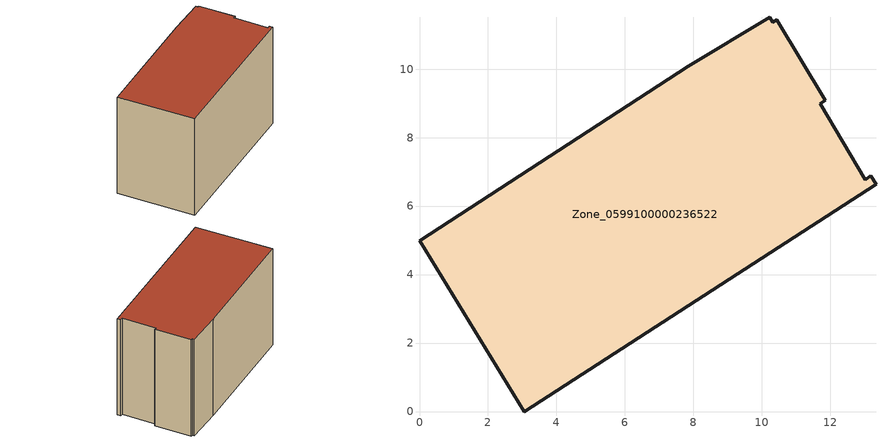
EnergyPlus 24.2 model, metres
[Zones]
Zone_0599100000236522
 floor ground (C_G): 10.23,11.51 10.31,11.37 10.43,11.44 11.85,9.08 11.71,8.99 13.01,6.76 13.18,6.88 13.33,6.63 3.06,0 0,4.98 7.85,10.08 z0
 wall outside (C_F): 7.85,10.08 0,4.98 3.06,0 13.33,6.63 13.18,6.88 13.01,6.76 11.71,8.99 11.85,9.08 10.43,11.44 10.31,11.37 10.23,11.51 7.85,10.08 z0:7.79
 roof outside (C_R): 10.31,11.37 10.23,11.51 7.85,10.08 0,4.98 3.06,0 13.33,6.63 13.18,6.88 13.01,6.76 11.71,8.99 11.85,9.08 10.43,11.44 z7.79
[BUILDING]
Pand.0599100000236522: North Axis=0; Terrain=City; Loads Convergence Tolerance Value=0.04; Temperature Convergence Tolerance Value=0.4; Solar Distribution=FullExterior; Maximum Number of Warmup Days=25; Minimum Number of Warmup Days=1
[Site:Location]
Rotterdam.The.Hague.AP_ZH_NLD Design_Conditions: Latitude=51.96; Longitude=4.45; Time Zone=1; Elevation=-4.5
[SITE:GROUNDTEMPERATURE:BUILDINGSURFACE]
18, 18, 18, 18, 18, 18, 18, 18, 18, 18, 18, 18
[MATERIAL] Thermal Absorptance=0.9; Solar Absorptance=0.7; Visible Absorptance=0.7
Name | Roughness | Thickness | Conductivity | Density | Specific Heat
G.D.1965 | MediumSmooth | 0.15 | 1 | 540 | 1210
F.D.1965 | Rough | 0.3 | 0.857143 | 1920 | 840
R.D.1965 | MediumRough | 0.2 | 0.08 | 1500 | 1000
[CONSTRUCTION]
C_G: G.D.1965
C_F: F.D.1965
C_R: R.D.1965
[ZONE]
Zone_0599100000236522: Type=1; Multiplier=1; Ceiling Height=Autocalculate; Volume=Autocalculate; Floor Area=autocalculate; Part of Total Floor Area=Yes
[ZONEINFILTRATION:DESIGNFLOWRATE]
Infil_Zone_0599100000236522: Zone or ZoneList or Space or SpaceList=Zone_0599100000236522; Schedule=AlwaysOn; Design Flow Rate Calculation Method=Flow/Area; Flow Rate per Floor Area=0.0042; Constant Term Coefficient=1; Temperature Term Coefficient=0; Velocity Term Coefficient=0; Velocity Squared Term Coefficient=0
[HVACTEMPLATE:ZONE:IDEALLOADSAIRSYSTEM]
Zone_0599100000236522: Maximum Heating Supply Air Temperature=50; Minimum Cooling Supply Air Temperature=13; Maximum Heating Supply Air Humidity Ratio=0.0156; Minimum Cooling Supply Air Humidity Ratio=0.0077; Heating Limit=NoLimit; Cooling Limit=NoLimit; Dehumidification Control Type=ConstantSensibleHeatRatio; Cooling Sensible Heat Ratio=0.7; Dehumidification Setpoint=60; Humidification Control Type=None; Humidification Setpoint=30; Outdoor Air Method=None; Outdoor Air Flow Rate per Person=0.00944; Outdoor Air Flow Rate per Zone Floor Area=0; Outdoor Air Flow Rate per Zone=0; Demand Controlled Ventilation Type=None; Outdoor Air Economizer Type=NoEconomizer; Heat Recovery Type=None; Sensible Heat Recovery Effectiveness=0.7; Latent Heat Recovery Effectiveness=0.65
[ZONECONTROL:THERMOSTAT]
ThermostatControl_Zone_0599100000236522: Zone or ZoneList=Zone_0599100000236522; Control Type Schedule=DualSetpointControlType; Control 1=Thermostat_Zone_0599100000236522; Temperature Difference Between Cutout And Setpoint=0
[THERMOSTATSETPOINT:DUALSETPOINT]
Thermostat_Zone_0599100000236522: Heating Setpoint Temperature Schedule=HeatingSetpoint_Zone_0599100000236522; Cooling Setpoint Temperature Schedule=CoolingSetpoint_Zone_0599100000236522
[SCHEDULE:COMPACT]
HeatingSetpoint_Zone_0599100000236522: Through: 12/31, For: AllDays, Until: 24:00, 21
CoolingSetpoint_Zone_0599100000236522: Through: 12/31, For: AllDays, Until: 24:00, 24
DualSetpointControlType: Through: 12/31, For: AllDays, Until: 24:00, 4
AlwaysOn: Through: 12/31, For: AllDays, Until: 24:00, 1
